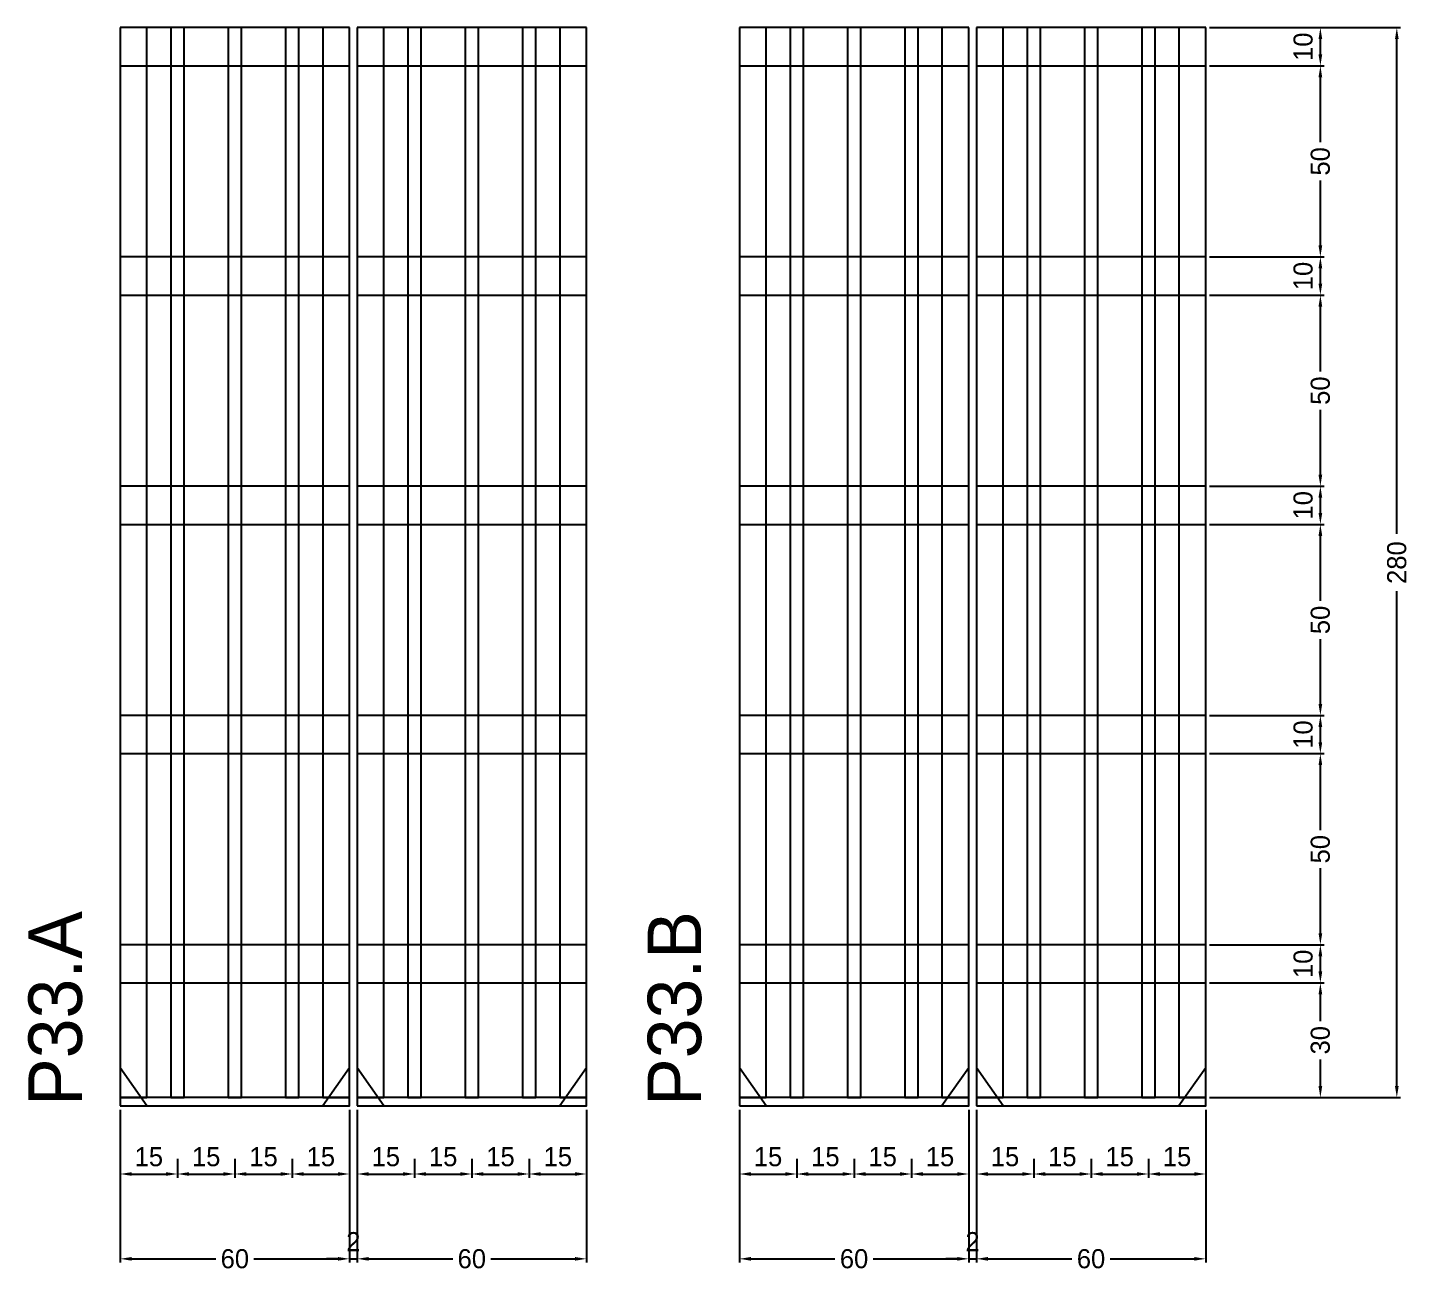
# Model space of a CAD drawing. Header units: centimetres. Extents: x -8500 to 4337, y -467 to 295.
# Drawn here: x 3975.8 to 4337.3, y -43.3 to 282.2 of the extents above; entities that cross this region are included whole.
import ezdxf

# ---------------------------------------------------------------- set-up
doc = ezdxf.new("R2010")
doc.units = ezdxf.units.CM
for name, color, linetype in [('COTA', 241, 'Continuous'), ('NOMENCLATURA', 7, 'Continuous'), ('SARR_2.2x10', 60, 'Continuous'), ('SARR_2.2x7', 40, 'Continuous'), ('SARR_3.5x7', 81, 'Continuous')]:
    doc.layers.add(name, color=color, linetype=linetype)
doc.dimstyles.new('PAINEL-NOVA', dxfattribs={"dimtxt": 5, "dimasz": 3, "dimexe": 1, "dimexo": 1, "dimgap": 1, "dimtad": 1, "dimcen": 2.5, "dimazin": 3, "dimtfac": 1, "dimtmove": 0, "dimatfit": 3})

# ---------------------------------------------------------------- blocks, each defined once
blk = doc.blocks.new('_CLOSEDFILLED')
at = {"color": 0, "linetype": 'BYBLOCK'}
blk.add_solid([(-1, 0.16), (0, 0), (-1, -0.16)], dxfattribs=at)
blk = doc.blocks.new('*D52')
for p, q in [((4000, -13.8), (4000, -18.8)), ((4015, -13.8), (4015, -18.8)), ((4003, -17.8), (4012, -17.8))]:
    blk.add_line(p, q)
at = {"layer": 'Defpoints'}
for p in [(4000, -12.8), (4015, -12.8), (4000, -17.8)]:
    blk.add_point(p, dxfattribs=at)
at = {"layer": 'COTA', "xscale": 3, "yscale": 3, "rotation": 180}
blk.add_blockref('_CLOSEDFILLED', (4000, -17.8), dxfattribs=at)
at = {"layer": 'COTA', "xscale": 3, "yscale": 3}
blk.add_blockref('_CLOSEDFILLED', (4015, -17.8), dxfattribs=at)
at = {"layer": 'COTA', "insert": (4007.5, -13.3), "char_height": 5, "attachment_point": 5}
blk.add_mtext('15', dxfattribs=at)
blk = doc.blocks.new('*D53')
for p, q in [((4015, -13.8), (4015, -18.8)), ((4030, -13.8), (4030, -18.8)), ((4018, -17.8), (4027, -17.8))]:
    blk.add_line(p, q)
at = {"layer": 'Defpoints'}
for p in [(4015, -12.8), (4030, -12.8), (4015, -17.8)]:
    blk.add_point(p, dxfattribs=at)
at = {"layer": 'COTA', "xscale": 3, "yscale": 3, "rotation": 180}
blk.add_blockref('_CLOSEDFILLED', (4015, -17.8), dxfattribs=at)
at = {"layer": 'COTA', "xscale": 3, "yscale": 3}
blk.add_blockref('_CLOSEDFILLED', (4030, -17.8), dxfattribs=at)
at = {"layer": 'COTA', "insert": (4022.5, -13.3), "char_height": 5, "attachment_point": 5}
blk.add_mtext('15', dxfattribs=at)
blk = doc.blocks.new('*D54')
for p, q in [((4030, -13.8), (4030, -18.8)), ((4045, -13.8), (4045, -18.8)), ((4033, -17.8), (4042, -17.8))]:
    blk.add_line(p, q)
at = {"layer": 'Defpoints'}
for p in [(4030, -12.8), (4045, -12.8), (4030, -17.8)]:
    blk.add_point(p, dxfattribs=at)
at = {"layer": 'COTA', "xscale": 3, "yscale": 3, "rotation": 180}
blk.add_blockref('_CLOSEDFILLED', (4030, -17.8), dxfattribs=at)
at = {"layer": 'COTA', "xscale": 3, "yscale": 3}
blk.add_blockref('_CLOSEDFILLED', (4045, -17.8), dxfattribs=at)
at = {"layer": 'COTA', "insert": (4037.5, -13.3), "char_height": 5, "attachment_point": 5}
blk.add_mtext('15', dxfattribs=at)
blk = doc.blocks.new('*D55')
for p, q in [((4045, -13.8), (4045, -18.8)), ((4060, -13.8), (4060, -18.8)), ((4048, -17.8), (4057, -17.8))]:
    blk.add_line(p, q)
at = {"layer": 'Defpoints'}
for p in [(4045, -12.8), (4060, -12.8), (4045, -17.8)]:
    blk.add_point(p, dxfattribs=at)
at = {"layer": 'COTA', "xscale": 3, "yscale": 3, "rotation": 180}
blk.add_blockref('_CLOSEDFILLED', (4045, -17.8), dxfattribs=at)
at = {"layer": 'COTA', "xscale": 3, "yscale": 3}
blk.add_blockref('_CLOSEDFILLED', (4060, -17.8), dxfattribs=at)
at = {"layer": 'COTA', "insert": (4052.5, -13.3), "char_height": 5, "attachment_point": 5}
blk.add_mtext('15', dxfattribs=at)
blk = doc.blocks.new('*D56')
for p, q in [((4000, -1), (4000, -41)), ((4060, -1), (4060, -41)), ((4003, -40), (4025, -40)), ((4035, -40), (4057, -40))]:
    blk.add_line(p, q)
at = {"layer": 'Defpoints'}
for p in [(4000, 0), (4060, 0), (4000, -40)]:
    blk.add_point(p, dxfattribs=at)
at = {"layer": 'COTA', "xscale": 3, "yscale": 3, "rotation": 180}
blk.add_blockref('_CLOSEDFILLED', (4000, -40), dxfattribs=at)
at = {"layer": 'COTA', "xscale": 3, "yscale": 3}
blk.add_blockref('_CLOSEDFILLED', (4060, -40), dxfattribs=at)
at = {"layer": 'COTA', "insert": (4030, -40), "char_height": 5, "attachment_point": 5}
blk.add_mtext('60', dxfattribs=at)
blk = doc.blocks.new('GRA-E')
at = {"layer": 'SARR_2.2x7'}
blk.add_lwpolyline([(0, 0), (7, 0), (0, 10)], close=True, dxfattribs=at)
blk = doc.blocks.new('GRA-D')
at = {"layer": 'SARR_2.2x7'}
blk.add_lwpolyline([(0, 0), (7, 0), (7, 10)], close=True, dxfattribs=at)
blk = doc.blocks.new('*D58')
for p, q in [((4062, -13.8), (4062, -18.8)), ((4077, -13.8), (4077, -18.8)), ((4065, -17.8), (4074, -17.8))]:
    blk.add_line(p, q)
at = {"layer": 'Defpoints'}
for p in [(4062, -12.8), (4077, -12.8), (4062, -17.8)]:
    blk.add_point(p, dxfattribs=at)
at = {"layer": 'COTA', "xscale": 3, "yscale": 3, "rotation": 180}
blk.add_blockref('_CLOSEDFILLED', (4062, -17.8), dxfattribs=at)
at = {"layer": 'COTA', "xscale": 3, "yscale": 3}
blk.add_blockref('_CLOSEDFILLED', (4077, -17.8), dxfattribs=at)
at = {"layer": 'COTA', "insert": (4069.5, -13.3), "char_height": 5, "attachment_point": 5}
blk.add_mtext('15', dxfattribs=at)
blk = doc.blocks.new('*D59')
for p, q in [((4077, -13.8), (4077, -18.8)), ((4092, -13.8), (4092, -18.8)), ((4080, -17.8), (4089, -17.8))]:
    blk.add_line(p, q)
at = {"layer": 'Defpoints'}
for p in [(4077, -12.8), (4092, -12.8), (4077, -17.8)]:
    blk.add_point(p, dxfattribs=at)
at = {"layer": 'COTA', "xscale": 3, "yscale": 3, "rotation": 180}
blk.add_blockref('_CLOSEDFILLED', (4077, -17.8), dxfattribs=at)
at = {"layer": 'COTA', "xscale": 3, "yscale": 3}
blk.add_blockref('_CLOSEDFILLED', (4092, -17.8), dxfattribs=at)
at = {"layer": 'COTA', "insert": (4084.5, -13.3), "char_height": 5, "attachment_point": 5}
blk.add_mtext('15', dxfattribs=at)
blk = doc.blocks.new('*D60')
for p, q in [((4092, -13.8), (4092, -18.8)), ((4107, -13.8), (4107, -18.8)), ((4095, -17.8), (4104, -17.8))]:
    blk.add_line(p, q)
at = {"layer": 'Defpoints'}
for p in [(4092, -12.8), (4107, -12.8), (4092, -17.8)]:
    blk.add_point(p, dxfattribs=at)
at = {"layer": 'COTA', "xscale": 3, "yscale": 3, "rotation": 180}
blk.add_blockref('_CLOSEDFILLED', (4092, -17.8), dxfattribs=at)
at = {"layer": 'COTA', "xscale": 3, "yscale": 3}
blk.add_blockref('_CLOSEDFILLED', (4107, -17.8), dxfattribs=at)
at = {"layer": 'COTA', "insert": (4099.5, -13.3), "char_height": 5, "attachment_point": 5}
blk.add_mtext('15', dxfattribs=at)
blk = doc.blocks.new('*D61')
for p, q in [((4107, -13.8), (4107, -18.8)), ((4122, -13.8), (4122, -18.8)), ((4110, -17.8), (4119, -17.8))]:
    blk.add_line(p, q)
at = {"layer": 'Defpoints'}
for p in [(4107, -12.8), (4122, -12.8), (4107, -17.8)]:
    blk.add_point(p, dxfattribs=at)
at = {"layer": 'COTA', "xscale": 3, "yscale": 3, "rotation": 180}
blk.add_blockref('_CLOSEDFILLED', (4107, -17.8), dxfattribs=at)
at = {"layer": 'COTA', "xscale": 3, "yscale": 3}
blk.add_blockref('_CLOSEDFILLED', (4122, -17.8), dxfattribs=at)
at = {"layer": 'COTA', "insert": (4114.5, -13.3), "char_height": 5, "attachment_point": 5}
blk.add_mtext('15', dxfattribs=at)
blk = doc.blocks.new('*D62')
for p, q in [((4062, -1), (4062, -41)), ((4122, -1), (4122, -41)), ((4065, -40), (4087, -40)), ((4097, -40), (4119, -40))]:
    blk.add_line(p, q)
at = {"layer": 'Defpoints'}
for p in [(4062, 0), (4122, 0), (4062, -40)]:
    blk.add_point(p, dxfattribs=at)
at = {"layer": 'COTA', "xscale": 3, "yscale": 3, "rotation": 180}
blk.add_blockref('_CLOSEDFILLED', (4062, -40), dxfattribs=at)
at = {"layer": 'COTA', "xscale": 3, "yscale": 3}
blk.add_blockref('_CLOSEDFILLED', (4122, -40), dxfattribs=at)
at = {"layer": 'COTA', "insert": (4092, -40), "char_height": 5, "attachment_point": 5}
blk.add_mtext('60', dxfattribs=at)
blk = doc.blocks.new('*D63')
for p, q in [((4162, -13.8), (4162, -18.8)), ((4177, -13.8), (4177, -18.8)), ((4165, -17.8), (4174, -17.8))]:
    blk.add_line(p, q)
at = {"layer": 'Defpoints'}
for p in [(4162, -12.8), (4177, -12.8), (4162, -17.8)]:
    blk.add_point(p, dxfattribs=at)
at = {"layer": 'COTA', "xscale": 3, "yscale": 3, "rotation": 180}
blk.add_blockref('_CLOSEDFILLED', (4162, -17.8), dxfattribs=at)
at = {"layer": 'COTA', "xscale": 3, "yscale": 3}
blk.add_blockref('_CLOSEDFILLED', (4177, -17.8), dxfattribs=at)
at = {"layer": 'COTA', "insert": (4169.5, -13.3), "char_height": 5, "attachment_point": 5}
blk.add_mtext('15', dxfattribs=at)
blk = doc.blocks.new('*D64')
for p, q in [((4177, -13.8), (4177, -18.8)), ((4192, -13.8), (4192, -18.8)), ((4180, -17.8), (4189, -17.8))]:
    blk.add_line(p, q)
at = {"layer": 'Defpoints'}
for p in [(4177, -12.8), (4192, -12.8), (4177, -17.8)]:
    blk.add_point(p, dxfattribs=at)
at = {"layer": 'COTA', "xscale": 3, "yscale": 3, "rotation": 180}
blk.add_blockref('_CLOSEDFILLED', (4177, -17.8), dxfattribs=at)
at = {"layer": 'COTA', "xscale": 3, "yscale": 3}
blk.add_blockref('_CLOSEDFILLED', (4192, -17.8), dxfattribs=at)
at = {"layer": 'COTA', "insert": (4184.5, -13.3), "char_height": 5, "attachment_point": 5}
blk.add_mtext('15', dxfattribs=at)
blk = doc.blocks.new('*D65')
for p, q in [((4192, -13.8), (4192, -18.8)), ((4207, -13.8), (4207, -18.8)), ((4195, -17.8), (4204, -17.8))]:
    blk.add_line(p, q)
at = {"layer": 'Defpoints'}
for p in [(4192, -12.8), (4207, -12.8), (4192, -17.8)]:
    blk.add_point(p, dxfattribs=at)
at = {"layer": 'COTA', "xscale": 3, "yscale": 3, "rotation": 180}
blk.add_blockref('_CLOSEDFILLED', (4192, -17.8), dxfattribs=at)
at = {"layer": 'COTA', "xscale": 3, "yscale": 3}
blk.add_blockref('_CLOSEDFILLED', (4207, -17.8), dxfattribs=at)
at = {"layer": 'COTA', "insert": (4199.5, -13.3), "char_height": 5, "attachment_point": 5}
blk.add_mtext('15', dxfattribs=at)
blk = doc.blocks.new('*D66')
for p, q in [((4207, -13.8), (4207, -18.8)), ((4222, -13.8), (4222, -18.8)), ((4210, -17.8), (4219, -17.8))]:
    blk.add_line(p, q)
at = {"layer": 'Defpoints'}
for p in [(4207, -12.8), (4222, -12.8), (4207, -17.8)]:
    blk.add_point(p, dxfattribs=at)
at = {"layer": 'COTA', "xscale": 3, "yscale": 3, "rotation": 180}
blk.add_blockref('_CLOSEDFILLED', (4207, -17.8), dxfattribs=at)
at = {"layer": 'COTA', "xscale": 3, "yscale": 3}
blk.add_blockref('_CLOSEDFILLED', (4222, -17.8), dxfattribs=at)
at = {"layer": 'COTA', "insert": (4214.5, -13.3), "char_height": 5, "attachment_point": 5}
blk.add_mtext('15', dxfattribs=at)
blk = doc.blocks.new('*D67')
for p, q in [((4162, -1), (4162, -41)), ((4222, -1), (4222, -41)), ((4165, -40), (4187, -40)), ((4197, -40), (4219, -40))]:
    blk.add_line(p, q)
at = {"layer": 'Defpoints'}
for p in [(4162, 0), (4222, 0), (4162, -40)]:
    blk.add_point(p, dxfattribs=at)
at = {"layer": 'COTA', "xscale": 3, "yscale": 3, "rotation": 180}
blk.add_blockref('_CLOSEDFILLED', (4162, -40), dxfattribs=at)
at = {"layer": 'COTA', "xscale": 3, "yscale": 3}
blk.add_blockref('_CLOSEDFILLED', (4222, -40), dxfattribs=at)
at = {"layer": 'COTA', "insert": (4192, -40), "char_height": 5, "attachment_point": 5}
blk.add_mtext('60', dxfattribs=at)
blk = doc.blocks.new('*D69')
for p, q in [((4224, -13.8), (4224, -18.8)), ((4239, -13.8), (4239, -18.8)), ((4227, -17.8), (4236, -17.8))]:
    blk.add_line(p, q)
at = {"layer": 'Defpoints'}
for p in [(4224, -12.8), (4239, -12.8), (4224, -17.8)]:
    blk.add_point(p, dxfattribs=at)
at = {"layer": 'COTA', "xscale": 3, "yscale": 3, "rotation": 180}
blk.add_blockref('_CLOSEDFILLED', (4224, -17.8), dxfattribs=at)
at = {"layer": 'COTA', "xscale": 3, "yscale": 3}
blk.add_blockref('_CLOSEDFILLED', (4239, -17.8), dxfattribs=at)
at = {"layer": 'COTA', "insert": (4231.5, -13.3), "char_height": 5, "attachment_point": 5}
blk.add_mtext('15', dxfattribs=at)
blk = doc.blocks.new('*D70')
for p, q in [((4239, -13.8), (4239, -18.8)), ((4254, -13.8), (4254, -18.8)), ((4242, -17.8), (4251, -17.8))]:
    blk.add_line(p, q)
at = {"layer": 'Defpoints'}
for p in [(4239, -12.8), (4254, -12.8), (4239, -17.8)]:
    blk.add_point(p, dxfattribs=at)
at = {"layer": 'COTA', "xscale": 3, "yscale": 3, "rotation": 180}
blk.add_blockref('_CLOSEDFILLED', (4239, -17.8), dxfattribs=at)
at = {"layer": 'COTA', "xscale": 3, "yscale": 3}
blk.add_blockref('_CLOSEDFILLED', (4254, -17.8), dxfattribs=at)
at = {"layer": 'COTA', "insert": (4246.5, -13.3), "char_height": 5, "attachment_point": 5}
blk.add_mtext('15', dxfattribs=at)
blk = doc.blocks.new('*D71')
for p, q in [((4254, -13.8), (4254, -18.8)), ((4269, -13.8), (4269, -18.8)), ((4257, -17.8), (4266, -17.8))]:
    blk.add_line(p, q)
at = {"layer": 'Defpoints'}
for p in [(4254, -12.8), (4269, -12.8), (4254, -17.8)]:
    blk.add_point(p, dxfattribs=at)
at = {"layer": 'COTA', "xscale": 3, "yscale": 3, "rotation": 180}
blk.add_blockref('_CLOSEDFILLED', (4254, -17.8), dxfattribs=at)
at = {"layer": 'COTA', "xscale": 3, "yscale": 3}
blk.add_blockref('_CLOSEDFILLED', (4269, -17.8), dxfattribs=at)
at = {"layer": 'COTA', "insert": (4261.5, -13.3), "char_height": 5, "attachment_point": 5}
blk.add_mtext('15', dxfattribs=at)
blk = doc.blocks.new('*D72')
for p, q in [((4269, -13.8), (4269, -18.8)), ((4284, -13.8), (4284, -18.8)), ((4272, -17.8), (4281, -17.8))]:
    blk.add_line(p, q)
at = {"layer": 'Defpoints'}
for p in [(4269, -12.8), (4284, -12.8), (4269, -17.8)]:
    blk.add_point(p, dxfattribs=at)
at = {"layer": 'COTA', "xscale": 3, "yscale": 3, "rotation": 180}
blk.add_blockref('_CLOSEDFILLED', (4269, -17.8), dxfattribs=at)
at = {"layer": 'COTA', "xscale": 3, "yscale": 3}
blk.add_blockref('_CLOSEDFILLED', (4284, -17.8), dxfattribs=at)
at = {"layer": 'COTA', "insert": (4276.5, -13.3), "char_height": 5, "attachment_point": 5}
blk.add_mtext('15', dxfattribs=at)
blk = doc.blocks.new('*D73')
for p, q in [((4224, -1), (4224, -41)), ((4284, -1), (4284, -41)), ((4227, -40), (4249, -40)), ((4259, -40), (4281, -40))]:
    blk.add_line(p, q)
at = {"layer": 'Defpoints'}
for p in [(4224, 0), (4284, 0), (4224, -40)]:
    blk.add_point(p, dxfattribs=at)
at = {"layer": 'COTA', "xscale": 3, "yscale": 3, "rotation": 180}
blk.add_blockref('_CLOSEDFILLED', (4224, -40), dxfattribs=at)
at = {"layer": 'COTA', "xscale": 3, "yscale": 3}
blk.add_blockref('_CLOSEDFILLED', (4284, -40), dxfattribs=at)
at = {"layer": 'COTA', "insert": (4254, -40), "char_height": 5, "attachment_point": 5}
blk.add_mtext('60', dxfattribs=at)
blk = doc.blocks.new('*D74')
for p, q in [((4285, 282.2), (4335, 282.2)), ((4334, 149.7), (4334, 279.2)), ((4334, 5.2), (4334, 134.7)), ((4285, 2.2), (4335, 2.2))]:
    blk.add_line(p, q)
at = {"layer": 'Defpoints'}
for p in [(4284, 282.2), (4284, 2.2), (4334, 2.2)]:
    blk.add_point(p, dxfattribs=at)
at = {"layer": 'COTA', "xscale": 3, "yscale": 3}
for p, rotation in [((4334, 282.2), 90), ((4334, 2.2), 270)]:
    blk.add_blockref('_CLOSEDFILLED', p, dxfattribs=dict(at, rotation=rotation))
at = {"layer": 'COTA', "insert": (4334, 142.2), "char_height": 5, "attachment_point": 5, "rotation": 90}
blk.add_mtext('280', dxfattribs=at)
blk = doc.blocks.new('*D75')
for p, q in [((4285, 32.2), (4315, 32.2)), ((4314, 22.2), (4314, 29.2)), ((4314, 5.2), (4314, 12.2)), ((4285, 2.2), (4315, 2.2))]:
    blk.add_line(p, q)
at = {"layer": 'Defpoints'}
for p in [(4284, 32.2), (4284, 2.2), (4314, 2.2)]:
    blk.add_point(p, dxfattribs=at)
at = {"layer": 'COTA', "xscale": 3, "yscale": 3}
for p, rotation in [((4314, 32.2), 90), ((4314, 2.2), 270)]:
    blk.add_blockref('_CLOSEDFILLED', p, dxfattribs=dict(at, rotation=rotation))
at = {"layer": 'COTA', "insert": (4314, 17.2), "char_height": 5, "attachment_point": 5, "rotation": 90}
blk.add_mtext('30', dxfattribs=at)
blk = doc.blocks.new('*D76')
for p, q in [((4285, 42.2), (4315, 42.2)), ((4314, 35.2), (4314, 39.2)), ((4285, 32.2), (4315, 32.2))]:
    blk.add_line(p, q)
at = {"layer": 'Defpoints'}
for p in [(4284, 42.2), (4284, 32.2), (4314, 32.2)]:
    blk.add_point(p, dxfattribs=at)
at = {"layer": 'COTA', "xscale": 3, "yscale": 3}
for p, rotation in [((4314, 42.2), 90), ((4314, 32.2), 270)]:
    blk.add_blockref('_CLOSEDFILLED', p, dxfattribs=dict(at, rotation=rotation))
at = {"layer": 'COTA', "insert": (4309.5, 37.2), "char_height": 5, "attachment_point": 5, "rotation": 90}
blk.add_mtext('10', dxfattribs=at)
blk = doc.blocks.new('*D77')
for p, q in [((4285, 92.2), (4315, 92.2)), ((4314, 72.2), (4314, 89.2)), ((4314, 45.2), (4314, 62.2)), ((4285, 42.2), (4315, 42.2))]:
    blk.add_line(p, q)
at = {"layer": 'Defpoints'}
for p in [(4284, 92.2), (4284, 42.2), (4314, 42.2)]:
    blk.add_point(p, dxfattribs=at)
at = {"layer": 'COTA', "xscale": 3, "yscale": 3}
for p, rotation in [((4314, 92.2), 90), ((4314, 42.2), 270)]:
    blk.add_blockref('_CLOSEDFILLED', p, dxfattribs=dict(at, rotation=rotation))
at = {"layer": 'COTA', "insert": (4314, 67.2), "char_height": 5, "attachment_point": 5, "rotation": 90}
blk.add_mtext('50', dxfattribs=at)
blk = doc.blocks.new('*D78')
for p, q in [((4285, 102.2), (4315, 102.2)), ((4314, 95.2), (4314, 99.2)), ((4285, 92.2), (4315, 92.2))]:
    blk.add_line(p, q)
at = {"layer": 'Defpoints'}
for p in [(4284, 102.2), (4284, 92.2), (4314, 92.2)]:
    blk.add_point(p, dxfattribs=at)
at = {"layer": 'COTA', "xscale": 3, "yscale": 3}
for p, rotation in [((4314, 102.2), 90), ((4314, 92.2), 270)]:
    blk.add_blockref('_CLOSEDFILLED', p, dxfattribs=dict(at, rotation=rotation))
at = {"layer": 'COTA', "insert": (4309.5, 97.2), "char_height": 5, "attachment_point": 5, "rotation": 90}
blk.add_mtext('10', dxfattribs=at)
blk = doc.blocks.new('*D79')
for p, q in [((4285, 152.2), (4315, 152.2)), ((4314, 132.2), (4314, 149.2)), ((4314, 105.2), (4314, 122.2)), ((4285, 102.2), (4315, 102.2))]:
    blk.add_line(p, q)
at = {"layer": 'Defpoints'}
for p in [(4284, 152.2), (4284, 102.2), (4314, 102.2)]:
    blk.add_point(p, dxfattribs=at)
at = {"layer": 'COTA', "xscale": 3, "yscale": 3}
for p, rotation in [((4314, 152.2), 90), ((4314, 102.2), 270)]:
    blk.add_blockref('_CLOSEDFILLED', p, dxfattribs=dict(at, rotation=rotation))
at = {"layer": 'COTA', "insert": (4314, 127.2), "char_height": 5, "attachment_point": 5, "rotation": 90}
blk.add_mtext('50', dxfattribs=at)
blk = doc.blocks.new('*D80')
for p, q in [((4285, 162.2), (4315, 162.2)), ((4314, 155.2), (4314, 159.2)), ((4285, 152.2), (4315, 152.2))]:
    blk.add_line(p, q)
at = {"layer": 'Defpoints'}
for p in [(4284, 162.2), (4284, 152.2), (4314, 152.2)]:
    blk.add_point(p, dxfattribs=at)
at = {"layer": 'COTA', "xscale": 3, "yscale": 3}
for p, rotation in [((4314, 162.2), 90), ((4314, 152.2), 270)]:
    blk.add_blockref('_CLOSEDFILLED', p, dxfattribs=dict(at, rotation=rotation))
at = {"layer": 'COTA', "insert": (4309.5, 157.2), "char_height": 5, "attachment_point": 5, "rotation": 90}
blk.add_mtext('10', dxfattribs=at)
blk = doc.blocks.new('*D81')
for p, q in [((4285, 212.2), (4315, 212.2)), ((4314, 192.2), (4314, 209.2)), ((4314, 165.2), (4314, 182.2)), ((4285, 162.2), (4315, 162.2))]:
    blk.add_line(p, q)
at = {"layer": 'Defpoints'}
for p in [(4284, 212.2), (4284, 162.2), (4314, 162.2)]:
    blk.add_point(p, dxfattribs=at)
at = {"layer": 'COTA', "xscale": 3, "yscale": 3}
for p, rotation in [((4314, 212.2), 90), ((4314, 162.2), 270)]:
    blk.add_blockref('_CLOSEDFILLED', p, dxfattribs=dict(at, rotation=rotation))
at = {"layer": 'COTA', "insert": (4314, 187.2), "char_height": 5, "attachment_point": 5, "rotation": 90}
blk.add_mtext('50', dxfattribs=at)
blk = doc.blocks.new('*D82')
for p, q in [((4285, 222.2), (4315, 222.2)), ((4314, 215.2), (4314, 219.2)), ((4285, 212.2), (4315, 212.2))]:
    blk.add_line(p, q)
at = {"layer": 'Defpoints'}
for p in [(4284, 222.2), (4284, 212.2), (4314, 212.2)]:
    blk.add_point(p, dxfattribs=at)
at = {"layer": 'COTA', "xscale": 3, "yscale": 3}
for p, rotation in [((4314, 222.2), 90), ((4314, 212.2), 270)]:
    blk.add_blockref('_CLOSEDFILLED', p, dxfattribs=dict(at, rotation=rotation))
at = {"layer": 'COTA', "insert": (4309.5, 217.2), "char_height": 5, "attachment_point": 5, "rotation": 90}
blk.add_mtext('10', dxfattribs=at)
blk = doc.blocks.new('*D83')
for p, q in [((4285, 272.2), (4315, 272.2)), ((4314, 252.2), (4314, 269.2)), ((4314, 225.2), (4314, 242.2)), ((4285, 222.2), (4315, 222.2))]:
    blk.add_line(p, q)
at = {"layer": 'Defpoints'}
for p in [(4284, 272.2), (4284, 222.2), (4314, 222.2)]:
    blk.add_point(p, dxfattribs=at)
at = {"layer": 'COTA', "xscale": 3, "yscale": 3}
for p, rotation in [((4314, 272.2), 90), ((4314, 222.2), 270)]:
    blk.add_blockref('_CLOSEDFILLED', p, dxfattribs=dict(at, rotation=rotation))
at = {"layer": 'COTA', "insert": (4314, 247.2), "char_height": 5, "attachment_point": 5, "rotation": 90}
blk.add_mtext('50', dxfattribs=at)
blk = doc.blocks.new('*D84')
for p, q in [((4285, 282.2), (4315, 282.2)), ((4314, 275.2), (4314, 279.2)), ((4285, 272.2), (4315, 272.2))]:
    blk.add_line(p, q)
at = {"layer": 'Defpoints'}
for p in [(4284, 282.2), (4284, 272.2), (4314, 272.2)]:
    blk.add_point(p, dxfattribs=at)
at = {"layer": 'COTA', "xscale": 3, "yscale": 3}
for p, rotation in [((4314, 282.2), 90), ((4314, 272.2), 270)]:
    blk.add_blockref('_CLOSEDFILLED', p, dxfattribs=dict(at, rotation=rotation))
at = {"layer": 'COTA', "insert": (4309.5, 277.2), "char_height": 5, "attachment_point": 5, "rotation": 90}
blk.add_mtext('10', dxfattribs=at)

msp = doc.modelspace()

# ---------------------------------------------------------------- linework, layer by layer
at = {"layer": 'SARR_2.2x10'}
for p, q in [((4060, 282.2), (4000, 282.2)), ((4000, 282.2), (4000, 272.2)), ((4060, 272.2), (4060, 282.2)), ((4122, 282.2), (4062, 282.2)), ((4062, 282.2), (4062, 272.2)), ((4122, 272.2), (4122, 282.2)), ((4222, 282.2), (4162, 282.2)), ((4162, 282.2), (4162, 272.2)), ((4222, 272.2), (4222, 282.2)), ((4284, 282.2), (4224, 282.2)), ((4224, 282.2), (4224, 272.2)), ((4284, 272.2), (4284, 282.2)), ((4000, 272.2), (4060, 272.2)), ((4062, 272.2), (4122, 272.2)), ((4162, 272.2), (4222, 272.2)), ((4224, 272.2), (4284, 272.2)), ((4060, 222.2), (4000, 222.2)), ((4000, 222.2), (4000, 212.2)), ((4060, 212.2), (4060, 222.2)), ((4122, 222.2), (4062, 222.2)), ((4062, 222.2), (4062, 212.2)), ((4122, 212.2), (4122, 222.2)), ((4222, 222.2), (4162, 222.2)), ((4162, 222.2), (4162, 212.2)), ((4222, 212.2), (4222, 222.2)), ((4284, 222.2), (4224, 222.2)), ((4224, 222.2), (4224, 212.2)), ((4284, 212.2), (4284, 222.2)), ((4000, 212.2), (4060, 212.2)), ((4062, 212.2), (4122, 212.2)), ((4162, 212.2), (4222, 212.2)), ((4224, 212.2), (4284, 212.2)), ((4060, 162.2), (4000, 162.2)), ((4000, 162.2), (4000, 152.2)), ((4060, 152.2), (4060, 162.2)), ((4122, 162.2), (4062, 162.2)), ((4062, 162.2), (4062, 152.2)), ((4122, 152.2), (4122, 162.2)), ((4222, 162.2), (4162, 162.2)), ((4162, 162.2), (4162, 152.2)), ((4222, 152.2), (4222, 162.2)), ((4284, 162.2), (4224, 162.2)), ((4224, 162.2), (4224, 152.2)), ((4284, 152.2), (4284, 162.2)), ((4000, 152.2), (4060, 152.2)), ((4062, 152.2), (4122, 152.2)), ((4162, 152.2), (4222, 152.2)), ((4224, 152.2), (4284, 152.2)), ((4060, 102.2), (4000, 102.2)), ((4000, 102.2), (4000, 92.2)), ((4060, 92.2), (4060, 102.2)), ((4122, 102.2), (4062, 102.2)), ((4062, 102.2), (4062, 92.2)), ((4122, 92.2), (4122, 102.2)), ((4222, 102.2), (4162, 102.2)), ((4162, 102.2), (4162, 92.2)), ((4222, 92.2), (4222, 102.2)), ((4284, 102.2), (4224, 102.2)), ((4224, 102.2), (4224, 92.2)), ((4284, 92.2), (4284, 102.2)), ((4000, 92.2), (4060, 92.2)), ((4062, 92.2), (4122, 92.2)), ((4162, 92.2), (4222, 92.2)), ((4224, 92.2), (4284, 92.2)), ((4060, 42.2), (4000, 42.2)), ((4000, 42.2), (4000, 32.2)), ((4060, 32.2), (4060, 42.2)), ((4122, 42.2), (4062, 42.2)), ((4062, 42.2), (4062, 32.2)), ((4122, 32.2), (4122, 42.2)), ((4222, 42.2), (4162, 42.2)), ((4162, 42.2), (4162, 32.2)), ((4222, 32.2), (4222, 42.2)), ((4284, 42.2), (4224, 42.2)), ((4224, 42.2), (4224, 32.2)), ((4284, 32.2), (4284, 42.2)), ((4000, 32.2), (4060, 32.2)), ((4062, 32.2), (4122, 32.2)), ((4162, 32.2), (4222, 32.2)), ((4224, 32.2), (4284, 32.2))]:
    msp.add_line(p, q, dxfattribs=at)
at = {"layer": 'SARR_2.2x7'}
for p, q in [((4007, 282.2), (4000, 282.2)), ((4000, 282.2), (4000, 2.2)), ((4007, 2.2), (4007, 282.2)), ((4060, 282.2), (4053, 282.2)), ((4053, 282.2), (4053, 2.2)), ((4060, 2.2), (4060, 282.2)), ((4069, 282.2), (4062, 282.2)), ((4062, 282.2), (4062, 2.2)), ((4069, 2.2), (4069, 282.2)), ((4122, 282.2), (4115, 282.2)), ((4115, 282.2), (4115, 2.2)), ((4122, 2.2), (4122, 282.2)), ((4169, 282.2), (4162, 282.2)), ((4162, 282.2), (4162, 2.2)), ((4169, 2.2), (4169, 282.2)), ((4222, 282.2), (4215, 282.2)), ((4215, 282.2), (4215, 2.2)), ((4222, 2.2), (4222, 282.2)), ((4231, 282.2), (4224, 282.2)), ((4224, 282.2), (4224, 2.2)), ((4231, 2.2), (4231, 282.2)), ((4284, 282.2), (4277, 282.2)), ((4277, 282.2), (4277, 2.2)), ((4284, 2.2), (4284, 282.2)), ((4060, 2.2), (4000, 2.2)), ((4000, 2.2), (4000, 0)), ((4000, 2.2), (4007, 2.2)), ((4000, 0), (4060, 0)), ((4053, 2.2), (4060, 2.2)), ((4060, 0), (4060, 2.2)), ((4122, 2.2), (4062, 2.2)), ((4062, 2.2), (4062, 0)), ((4062, 2.2), (4069, 2.2)), ((4062, 0), (4122, 0)), ((4115, 2.2), (4122, 2.2)), ((4122, 0), (4122, 2.2)), ((4222, 2.2), (4162, 2.2)), ((4162, 2.2), (4162, 0)), ((4162, 2.2), (4169, 2.2)), ((4162, 0), (4222, 0)), ((4215, 2.2), (4222, 2.2)), ((4222, 0), (4222, 2.2)), ((4284, 2.2), (4224, 2.2)), ((4224, 2.2), (4224, 0)), ((4224, 2.2), (4231, 2.2)), ((4224, 0), (4284, 0)), ((4277, 2.2), (4284, 2.2)), ((4284, 0), (4284, 2.2))]:
    msp.add_line(p, q, dxfattribs=at)
at = {"layer": 'SARR_3.5x7'}
for p, q in [((4016.75, 282.2), (4013.25, 282.2)), ((4013.25, 282.2), (4013.25, 2.2)), ((4016.75, 2.2), (4016.75, 282.2)), ((4031.75, 282.2), (4028.25, 282.2)), ((4028.25, 282.2), (4028.25, 2.2)), ((4031.75, 2.2), (4031.75, 282.2)), ((4046.75, 282.2), (4043.25, 282.2)), ((4043.25, 282.2), (4043.25, 2.2)), ((4046.75, 2.2), (4046.75, 282.2)), ((4078.75, 282.2), (4075.25, 282.2)), ((4075.25, 282.2), (4075.25, 2.2)), ((4078.75, 2.2), (4078.75, 282.2)), ((4093.75, 282.2), (4090.25, 282.2)), ((4090.25, 282.2), (4090.25, 2.2)), ((4093.75, 2.2), (4093.75, 282.2)), ((4108.75, 282.2), (4105.25, 282.2)), ((4105.25, 282.2), (4105.25, 2.2)), ((4108.75, 2.2), (4108.75, 282.2)), ((4178.75, 282.2), (4175.25, 282.2)), ((4175.25, 282.2), (4175.25, 2.2)), ((4178.75, 2.2), (4178.75, 282.2)), ((4193.75, 282.2), (4190.25, 282.2)), ((4190.25, 282.2), (4190.25, 2.2)), ((4193.75, 2.2), (4193.75, 282.2)), ((4208.75, 282.2), (4205.25, 282.2)), ((4205.25, 282.2), (4205.25, 2.2)), ((4208.75, 2.2), (4208.75, 282.2)), ((4240.75, 282.2), (4237.25, 282.2)), ((4237.25, 282.2), (4237.25, 2.2)), ((4240.75, 2.2), (4240.75, 282.2)), ((4255.75, 282.2), (4252.25, 282.2)), ((4252.25, 282.2), (4252.25, 2.2)), ((4255.75, 2.2), (4255.75, 282.2)), ((4270.75, 282.2), (4267.25, 282.2)), ((4267.25, 282.2), (4267.25, 2.2)), ((4270.75, 2.2), (4270.75, 282.2)), ((4013.25, 2.2), (4016.75, 2.2)), ((4028.25, 2.2), (4031.75, 2.2)), ((4043.25, 2.2), (4046.75, 2.2)), ((4075.25, 2.2), (4078.75, 2.2)), ((4090.25, 2.2), (4093.75, 2.2)), ((4105.25, 2.2), (4108.75, 2.2)), ((4175.25, 2.2), (4178.75, 2.2)), ((4190.25, 2.2), (4193.75, 2.2)), ((4205.25, 2.2), (4208.75, 2.2)), ((4237.25, 2.2), (4240.75, 2.2)), ((4252.25, 2.2), (4255.75, 2.2)), ((4267.25, 2.2), (4270.75, 2.2))]:
    msp.add_line(p, q, dxfattribs=at)

# ---------------------------------------------------------------- block references
at = {"layer": 'SARR_2.2x7'}
for name, p in [('GRA-E', (4000, 0)), ('GRA-D', (4053, 0)), ('GRA-E', (4062, 0)), ('GRA-D', (4115, 0)), ('GRA-E', (4162, 0)), ('GRA-D', (4215, 0)), ('GRA-E', (4224, 0)), ('GRA-D', (4277, 0))]:
    msp.add_blockref(name, p, dxfattribs=at)

# ---------------------------------------------------------------- texts
at = {"layer": 'NOMENCLATURA'}
for s, p in [('P33.A', (3990, 0)), ('P33.B', (4152, 0))]:
    msp.add_text(s, height=14, rotation=90, dxfattribs=at).set_placement(p)

# ---------------------------------------------------------------- dimensions: what is measured, and where the dimension line sits
at = {"layer": 'COTA'}
for base, p1, p2, picture, middle in [((4334, 2.2), (4284, 2.2), (4284, 282.2), '*D74', (4334, 142.2)), ((4314, 272.2), (4284, 272.2), (4284, 282.2), '*D84', (4309.5, 277.2)), ((4314, 222.2), (4284, 222.2), (4284, 272.2), '*D83', (4314, 247.2)), ((4314, 212.2), (4284, 212.2), (4284, 222.2), '*D82', (4309.5, 217.2)), ((4314, 162.2), (4284, 162.2), (4284, 212.2), '*D81', (4314, 187.2)), ((4314, 152.2), (4284, 152.2), (4284, 162.2), '*D80', (4309.5, 157.2)), ((4314, 102.2), (4284, 102.2), (4284, 152.2), '*D79', (4314, 127.2)), ((4314, 92.2), (4284, 92.2), (4284, 102.2), '*D78', (4309.5, 97.2)), ((4314, 42.2), (4284, 42.2), (4284, 92.2), '*D77', (4314, 67.2)), ((4314, 32.2), (4284, 32.2), (4284, 42.2), '*D76', (4309.5, 37.2)), ((4314, 2.2), (4284, 2.2), (4284, 32.2), '*D75', (4314, 17.2))]:
    dim = msp.add_linear_dim(base=base, p1=p1, p2=p2, angle=90, dimstyle='PAINEL-NOVA', dxfattribs=at)
    dim.commit()
    dim.dimension.update_dxf_attribs({"geometry": picture, "text_midpoint": middle})
for base, p1, p2, picture, middle in [((4000, -40), (4000, 0), (4060, 0), '*D56', (4030, -40)), ((4062, -40), (4062, 0), (4122, 0), '*D62', (4092, -40)), ((4162, -40), (4162, 0), (4222, 0), '*D67', (4192, -40)), ((4224, -40), (4224, 0), (4284, 0), '*D73', (4254, -40)), ((4000, -17.8), (4000, -12.8), (4015, -12.8), '*D52', (4007.5, -13.3)), ((4015, -17.8), (4015, -12.8), (4030, -12.8), '*D53', (4022.5, -13.3)), ((4030, -17.8), (4030, -12.8), (4045, -12.8), '*D54', (4037.5, -13.3)), ((4045, -17.8), (4045, -12.8), (4060, -12.8), '*D55', (4052.5, -13.3)), ((4062, -17.8), (4062, -12.8), (4077, -12.8), '*D58', (4069.5, -13.3)), ((4077, -17.8), (4077, -12.8), (4092, -12.8), '*D59', (4084.5, -13.3)), ((4092, -17.8), (4092, -12.8), (4107, -12.8), '*D60', (4099.5, -13.3)), ((4107, -17.8), (4107, -12.8), (4122, -12.8), '*D61', (4114.5, -13.3)), ((4162, -17.8), (4162, -12.8), (4177, -12.8), '*D63', (4169.5, -13.3)), ((4177, -17.8), (4177, -12.8), (4192, -12.8), '*D64', (4184.5, -13.3)), ((4192, -17.8), (4192, -12.8), (4207, -12.8), '*D65', (4199.5, -13.3)), ((4207, -17.8), (4207, -12.8), (4222, -12.8), '*D66', (4214.5, -13.3)), ((4224, -17.8), (4224, -12.8), (4239, -12.8), '*D69', (4231.5, -13.3)), ((4239, -17.8), (4239, -12.8), (4254, -12.8), '*D70', (4246.5, -13.3)), ((4254, -17.8), (4254, -12.8), (4269, -12.8), '*D71', (4261.5, -13.3)), ((4269, -17.8), (4269, -12.8), (4284, -12.8), '*D72', (4276.5, -13.3))]:
    dim = msp.add_linear_dim(base=base, p1=p1, p2=p2, dimstyle='PAINEL-NOVA', dxfattribs=at)
    dim.commit()
    dim.dimension.update_dxf_attribs({"geometry": picture, "text_midpoint": middle})
for base, p1, p2 in [((4060, -40), (4060, 0), (4062, 0)), ((4222, -40), (4222, 0), (4224, 0))]:
    msp.add_linear_dim(base=base, p1=p1, p2=p2, dimstyle='PAINEL-NOVA', dxfattribs=at).render()

doc.saveas('drawing.dxf')
